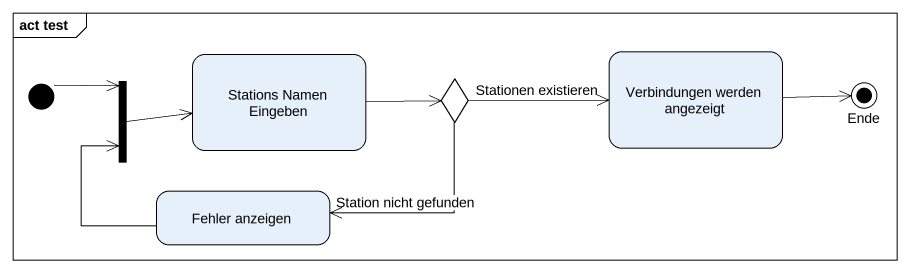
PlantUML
@startuml
mainframe act test
hide empty description
state "Stations Namen Eingeben" as Stations_Namen_Eingeben
state "Verbindungen werden angezeigt" as Verbindungen_werden
state fork1 <<join>>
state choice1 <<choice>>
state Ende <<end>>
state "Fehler anzeigen" as Fehler_anzeigen
[*] -right-> fork1
Stations_Namen_Eingeben -right-> choice1
Verbindungen_werden -right-> Ende
fork1 -right-> Stations_Namen_Eingeben
choice1 -right-> Verbindungen_werden : Stationen existieren
choice1 -left-> Fehler_anzeigen : Station nicht gefunden
Fehler_anzeigen -up-> fork1
@enduml
